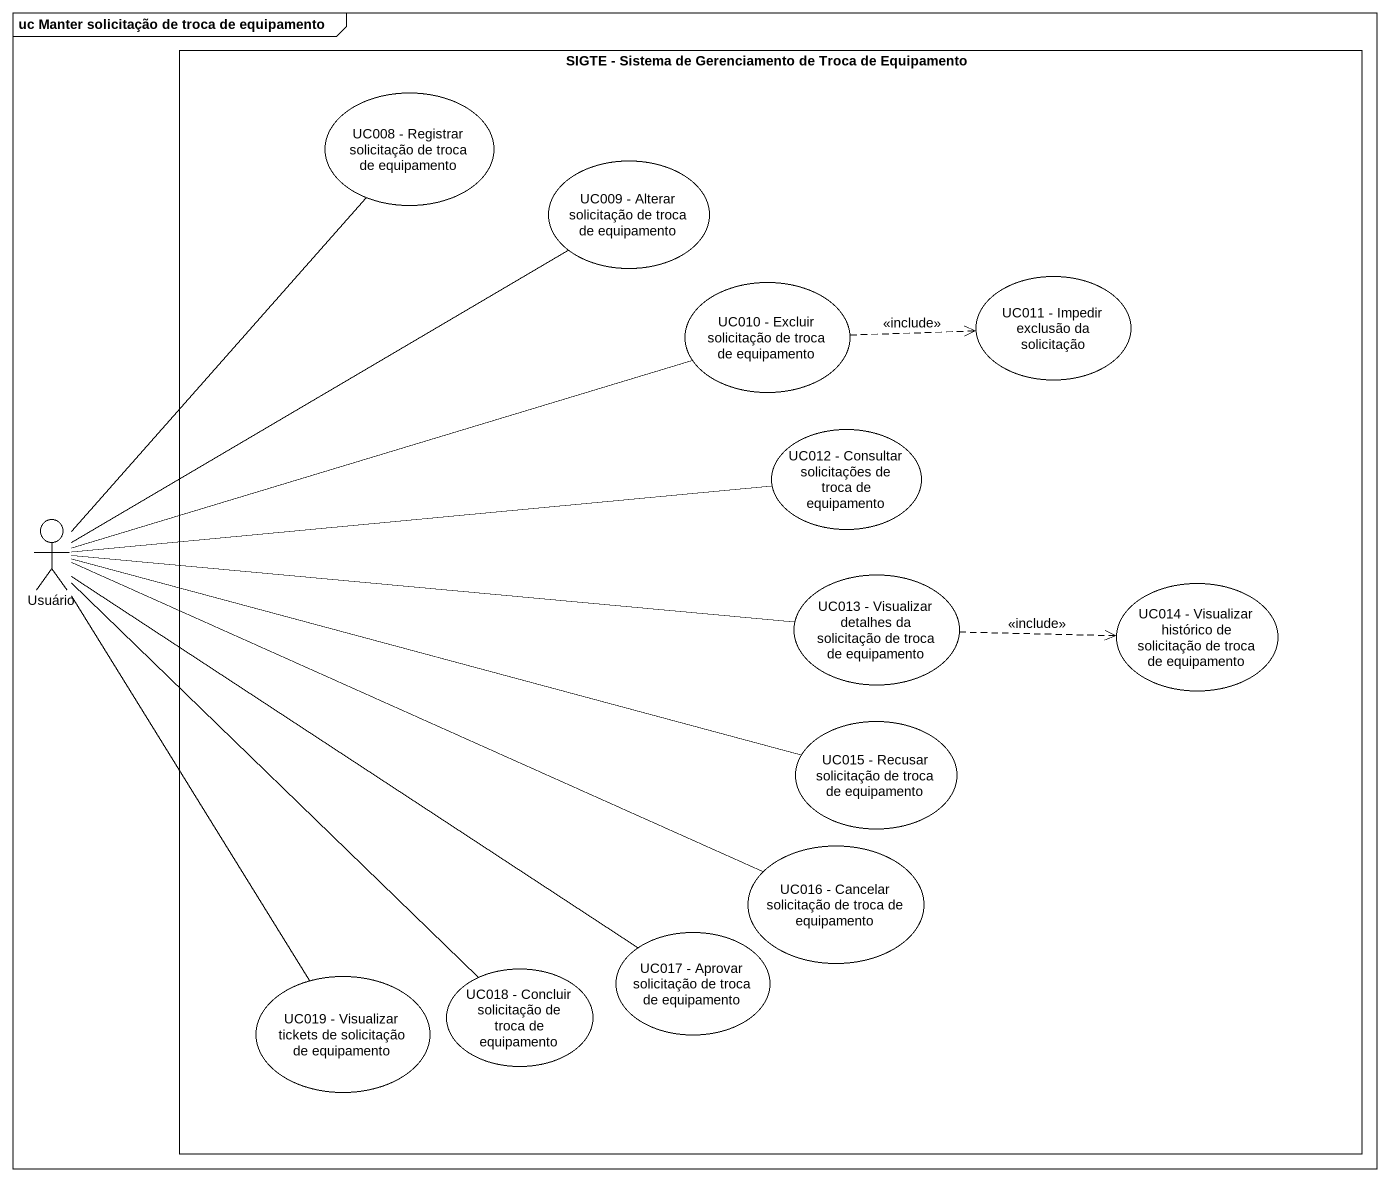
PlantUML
@startuml
mainframe uc Manter solicitação de troca de equipamento
rectangle "SIGTE - Sistema de Gerenciamento de Troca de Equipamento" as SIGTE_Sistema_de {
  usecase "UC008 - Registrar solicitação de troca de equipamento" as UC008_Registrar_solicitação
  usecase "UC009 - Alterar solicitação de troca de equipamento" as UC009_Alterar_solicitação
  usecase "UC010 - Excluir solicitação de troca de equipamento" as UC010_Excluir_solicitação
  usecase "UC011 - Impedir exclusão da solicitação" as UC011_Impedir_exclusão_da
  usecase "UC012 - Consultar solicitações de troca de equipamento" as UC012_Consultar
  usecase "UC013 - Visualizar detalhes da solicitação de troca de equipamento" as UC013_Visualizar_detalhes
  usecase "UC014 - Visualizar histórico de solicitação de troca de equipamento" as UC014_Visualizar_histórico
  usecase "UC015 - Recusar solicitação de troca de equipamento" as UC015_Recusar_solicitação
  usecase "UC016 - Cancelar solicitação de troca de equipamento" as UC016_Cancelar_solicitação
  usecase "UC019 - Visualizar tickets de solicitação de equipamento" as UC019_Visualizar_tickets_de
  usecase "UC018 - Concluir solicitação de troca de equipamento" as UC018_Concluir_solicitação
  usecase "UC017 - Aprovar solicitação de troca de equipamento" as UC017_Aprovar_solicitação
}
actor Usuário
UC010_Excluir_solicitação .right.> UC011_Impedir_exclusão_da : <<include>>
UC012_Consultar -left- Usuário
Usuário -up- UC008_Registrar_solicitação
Usuário -up- UC009_Alterar_solicitação
Usuário -right- UC010_Excluir_solicitação
UC013_Visualizar_detalhes -left- Usuário
UC013_Visualizar_detalhes .right.> UC014_Visualizar_histórico : <<include>>
UC015_Recusar_solicitação -left- Usuário
UC016_Cancelar_solicitação -left- Usuário
UC019_Visualizar_tickets_de -up- Usuário
UC018_Concluir_solicitação -up- Usuário
UC017_Aprovar_solicitação -up- Usuário
@enduml
